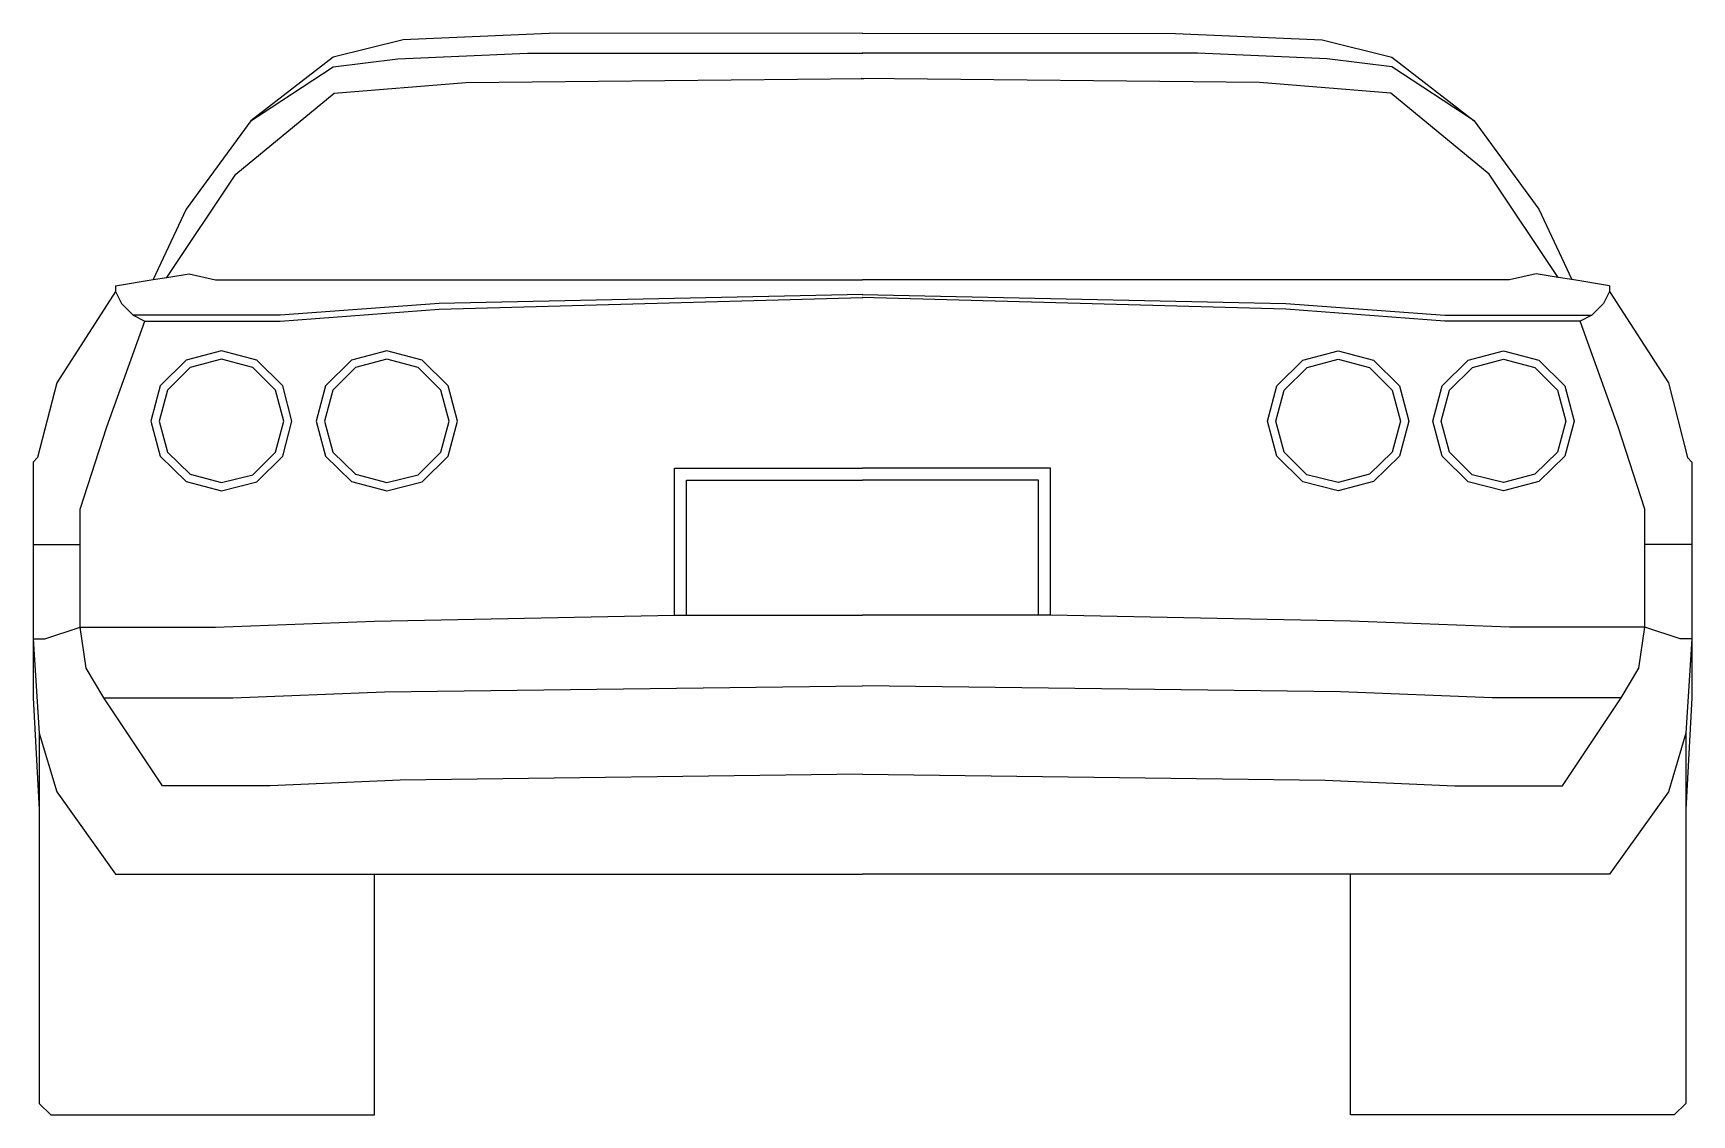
# Model space of a CAD drawing. Header units: millimetres. Extents: x -3257.42 to -3255.73, y 1935.68 to 1936.78.
import ezdxf

# ---------------------------------------------------------------- set-up
doc = ezdxf.new("R2010")
doc.units = ezdxf.units.MM
doc.header["$LTSCALE"] = 10
doc.layers.add('Veículos', color=2, linetype='Continuous')

msp = doc.modelspace()

# ---------------------------------------------------------------- linework, layer by layer
at = {"layer": 'Veículos'}
for p, q in [((-3257.4173, 1936.2593), (-3257.3693, 1936.2593)), ((-3255.7259, 1936.2593), (-3255.7739, 1936.2593))]:
    msp.add_line(p, q, dxfattribs=at)
for points in [[(-3256.5715, 1936.7806), (-3256.891, 1936.7804), (-3257.0402, 1936.7738), (-3257.1114, 1936.7561), (-3257.1954, 1936.6912), (-3257.2614, 1936.6012), (-3257.2949, 1936.5295), (-3257.2812, 1936.5317), (-3257.2106, 1936.6369), (-3257.1105, 1936.7195), (-3256.9763, 1936.7304), (-3256.5703, 1936.7345)], [(-3256.5718, 1936.7806), (-3256.2523, 1936.7804), (-3256.103, 1936.7738), (-3256.0319, 1936.7561), (-3255.9479, 1936.6912), (-3255.8819, 1936.6012), (-3255.8484, 1936.5295), (-3255.8621, 1936.5317), (-3255.9327, 1936.6369), (-3256.0328, 1936.7195), (-3256.1669, 1936.7304), (-3256.573, 1936.7345)], [(-3257.1954, 1936.6912), (-3257.1114, 1936.7463), (-3257.0454, 1936.7543), (-3256.9133, 1936.7603), (-3256.5713, 1936.7603)], [(-3255.9479, 1936.6912), (-3256.0319, 1936.7463), (-3256.0979, 1936.7543), (-3256.23, 1936.7603), (-3256.5719, 1936.7603)], [(-3257.3333, 1936.5232), (-3257.2949, 1936.5295), (-3257.2812, 1936.5317), (-3257.2584, 1936.5352), (-3257.2314, 1936.5292), (-3257.0034, 1936.5292), (-3256.5716, 1936.5292)], [(-3255.8099, 1936.5232), (-3255.8484, 1936.5295), (-3255.8621, 1936.5317), (-3255.8848, 1936.5352), (-3255.9119, 1936.5292), (-3256.1399, 1936.5292), (-3256.5716, 1936.5292)], [(-3257.3333, 1936.5172), (-3257.3933, 1936.4243), (-3257.413, 1936.348), (-3257.4173, 1936.3433), (-3257.4173, 1936.2593), (-3257.4173, 1936.1633), (-3257.4113, 1936.0672), (-3257.3933, 1936.0073), (-3257.3333, 1935.9233), (-3256.5715, 1935.9233)], [(-3257.3333, 1936.5232), (-3257.3333, 1936.5172), (-3257.3273, 1936.5052), (-3257.3154, 1936.4932), (-3257.3034, 1936.4872), (-3257.1654, 1936.4872), (-3257.0034, 1936.4992), (-3256.5713, 1936.5112)], [(-3255.8099, 1936.5232), (-3255.8099, 1936.5172), (-3255.8159, 1936.5052), (-3255.8279, 1936.4932), (-3255.8399, 1936.4872), (-3255.9779, 1936.4872), (-3256.1399, 1936.4992), (-3256.5719, 1936.5112)], [(-3255.8099, 1936.5172), (-3255.7499, 1936.4243), (-3255.7303, 1936.348), (-3255.7259, 1936.3433), (-3255.7259, 1936.2593), (-3255.7259, 1936.1633), (-3255.7319, 1936.0672), (-3255.7499, 1936.0073), (-3255.8099, 1935.9233), (-3256.5718, 1935.9233)], [(-3256.5713, 1936.5143), (-3257.0034, 1936.5052), (-3257.1654, 1936.4932), (-3257.3154, 1936.4932)], [(-3256.5719, 1936.5143), (-3256.1399, 1936.5052), (-3255.9779, 1936.4932), (-3255.8279, 1936.4932)], [(-3256.5716, 1936.0253), (-3257.0432, 1936.0193), (-3257.1755, 1936.0133), (-3257.2854, 1936.0133), (-3257.3453, 1936.1033), (-3257.3633, 1936.1333), (-3257.3693, 1936.1753), (-3257.3693, 1936.2593), (-3257.3693, 1936.2953), (-3257.3423, 1936.3794), (-3257.3034, 1936.4872)], [(-3256.5716, 1936.0253), (-3256.1, 1936.0193), (-3255.9677, 1936.0133), (-3255.8579, 1936.0133), (-3255.7979, 1936.1033), (-3255.7799, 1936.1333), (-3255.7739, 1936.1753), (-3255.7739, 1936.2593), (-3255.7739, 1936.2953), (-3255.801, 1936.3794), (-3255.8399, 1936.4872)], [(-3256.7633, 1936.1873), (-3256.7633, 1936.3373), (-3256.5716, 1936.3373)], [(-3256.38, 1936.1873), (-3256.38, 1936.3373), (-3256.5716, 1936.3373)], [(-3256.7511, 1936.1873), (-3256.7511, 1936.3251), (-3256.5716, 1936.3251)], [(-3256.3922, 1936.1873), (-3256.3922, 1936.3251), (-3256.5716, 1936.3251)], [(-3257.4173, 1936.1633), (-3257.4053, 1936.1633), (-3257.3693, 1936.1753), (-3257.2314, 1936.1753), (-3257.0694, 1936.1813), (-3256.7633, 1936.1873), (-3256.5716, 1936.1873)], [(-3255.7259, 1936.1633), (-3255.7379, 1936.1633), (-3255.7739, 1936.1753), (-3255.9119, 1936.1753), (-3256.0739, 1936.1813), (-3256.38, 1936.1873), (-3256.5716, 1936.1873)], [(-3257.4173, 1936.1631), (-3257.4173, 1936.1033), (-3257.4113, 1935.9893)], [(-3255.7259, 1936.1631), (-3255.7259, 1936.1033), (-3255.7319, 1935.9893)], [(-3257.3453, 1936.1033), (-3257.2138, 1936.1033), (-3257.0591, 1936.1093), (-3257.0591, 1936.1093), (-3256.5715, 1936.1153)], [(-3255.7979, 1936.1033), (-3255.9294, 1936.1033), (-3256.0842, 1936.1093), (-3256.0842, 1936.1093), (-3256.5718, 1936.1153)], [(-3257.4113, 1936.0672), (-3257.4113, 1935.6898), (-3257.3993, 1935.6782), (-3257.0694, 1935.6782), (-3257.0694, 1935.9233)], [(-3255.7319, 1936.0672), (-3255.7319, 1935.6898), (-3255.7439, 1935.6782), (-3256.0739, 1935.6782), (-3256.0739, 1935.9233)]]:
    msp.add_lwpolyline(points, dxfattribs=at)
for points in [[(-3257.2254, 1936.4568), (-3257.2614, 1936.4472), (-3257.2877, 1936.4211), (-3257.2974, 1936.3853), (-3257.2877, 1936.3494), (-3257.2614, 1936.3237), (-3257.2254, 1936.3142), (-3257.1894, 1936.3233), (-3257.1629, 1936.3494), (-3257.1534, 1936.3853), (-3257.1629, 1936.4211), (-3257.1894, 1936.4472)], [(-3257.0568, 1936.4568), (-3257.0928, 1936.4472), (-3257.1191, 1936.4211), (-3257.1287, 1936.3853), (-3257.1191, 1936.3494), (-3257.0928, 1936.3237), (-3257.0568, 1936.3142), (-3257.0208, 1936.3233), (-3256.9943, 1936.3494), (-3256.9848, 1936.3853), (-3256.9943, 1936.4211), (-3257.0208, 1936.4472)], [(-3256.0865, 1936.4568), (-3256.0505, 1936.4472), (-3256.0242, 1936.4211), (-3256.0145, 1936.3853), (-3256.0242, 1936.3494), (-3256.0505, 1936.3237), (-3256.0865, 1936.3142), (-3256.1225, 1936.3233), (-3256.149, 1936.3494), (-3256.1585, 1936.3853), (-3256.149, 1936.4211), (-3256.1225, 1936.4472)], [(-3255.9179, 1936.4568), (-3255.8819, 1936.4472), (-3255.8556, 1936.4211), (-3255.8459, 1936.3853), (-3255.8556, 1936.3494), (-3255.8819, 1936.3237), (-3255.9179, 1936.3142), (-3255.9539, 1936.3233), (-3255.9804, 1936.3494), (-3255.9899, 1936.3853), (-3255.9804, 1936.4211), (-3255.9539, 1936.4472)], [(-3257.2254, 1936.4484), (-3257.2572, 1936.44), (-3257.2804, 1936.4169), (-3257.2889, 1936.3853), (-3257.2804, 1936.3537), (-3257.2572, 1936.331), (-3257.2253, 1936.3226), (-3257.1935, 1936.3306), (-3257.1702, 1936.3536), (-3257.1618, 1936.3853), (-3257.1702, 1936.4169), (-3257.1935, 1936.44)], [(-3257.0568, 1936.4484), (-3257.0886, 1936.44), (-3257.1118, 1936.4169), (-3257.1203, 1936.3853), (-3257.1118, 1936.3537), (-3257.0886, 1936.331), (-3257.0567, 1936.3226), (-3257.0249, 1936.3306), (-3257.0016, 1936.3536), (-3256.9932, 1936.3853), (-3257.0016, 1936.4169), (-3257.0249, 1936.44)], [(-3256.0865, 1936.4484), (-3256.0547, 1936.44), (-3256.0315, 1936.4169), (-3256.0229, 1936.3853), (-3256.0315, 1936.3537), (-3256.0547, 1936.331), (-3256.0866, 1936.3226), (-3256.1184, 1936.3306), (-3256.1417, 1936.3536), (-3256.1501, 1936.3853), (-3256.1417, 1936.4169), (-3256.1183, 1936.44)], [(-3255.9179, 1936.4484), (-3255.8861, 1936.44), (-3255.8629, 1936.4169), (-3255.8543, 1936.3853), (-3255.8629, 1936.3537), (-3255.8861, 1936.331), (-3255.918, 1936.3226), (-3255.9498, 1936.3306), (-3255.9731, 1936.3536), (-3255.9815, 1936.3853), (-3255.9731, 1936.4169), (-3255.9497, 1936.44)]]:
    msp.add_lwpolyline(points, close=True, dxfattribs=at)

doc.saveas('drawing.dxf')
